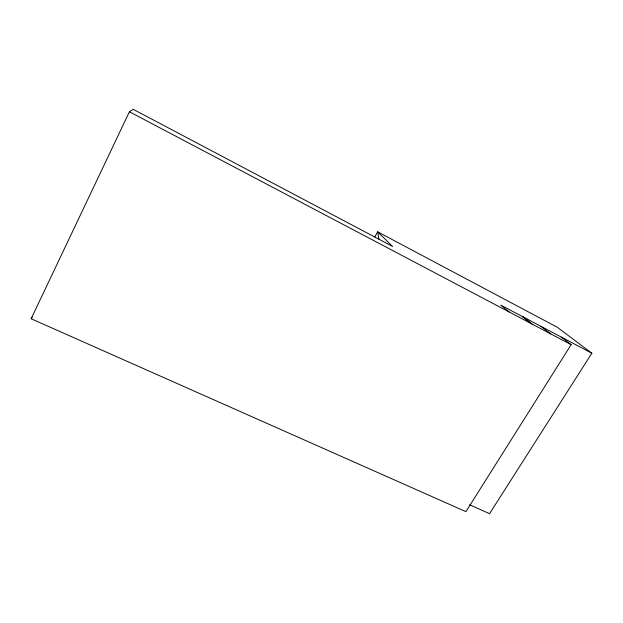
<?xml version="1.0" encoding="UTF-8"?>
<svg xmlns="http://www.w3.org/2000/svg" width="623" height="623" viewBox="0 0 623 623"><rect width="100%" height="100%" fill="white"/><g stroke="black" fill="none" stroke-linecap="round" stroke-linejoin="round"><path stroke-width="0.93" d="M561.268 337.059L571.135 344.651L465.911 511.647L31.15 318.758L129.413 111.758L133.236 109.321L392.576 246.443L377.647 231.826L374.812 236.911M378.948 239.139L377.647 231.826L557.141 327.168L591.85 353.218L489.569 513.679L469.617 504.762M31.15 318.758L32.186 317.232M129.413 111.758L571.135 344.651M591.85 353.218L500.713 305.075L509.092 311.944M540.787 326.25L550.841 333.951M523.141 316.92L532.081 324.061M522.284 316.476L531.209 323.602"/></g></svg>
